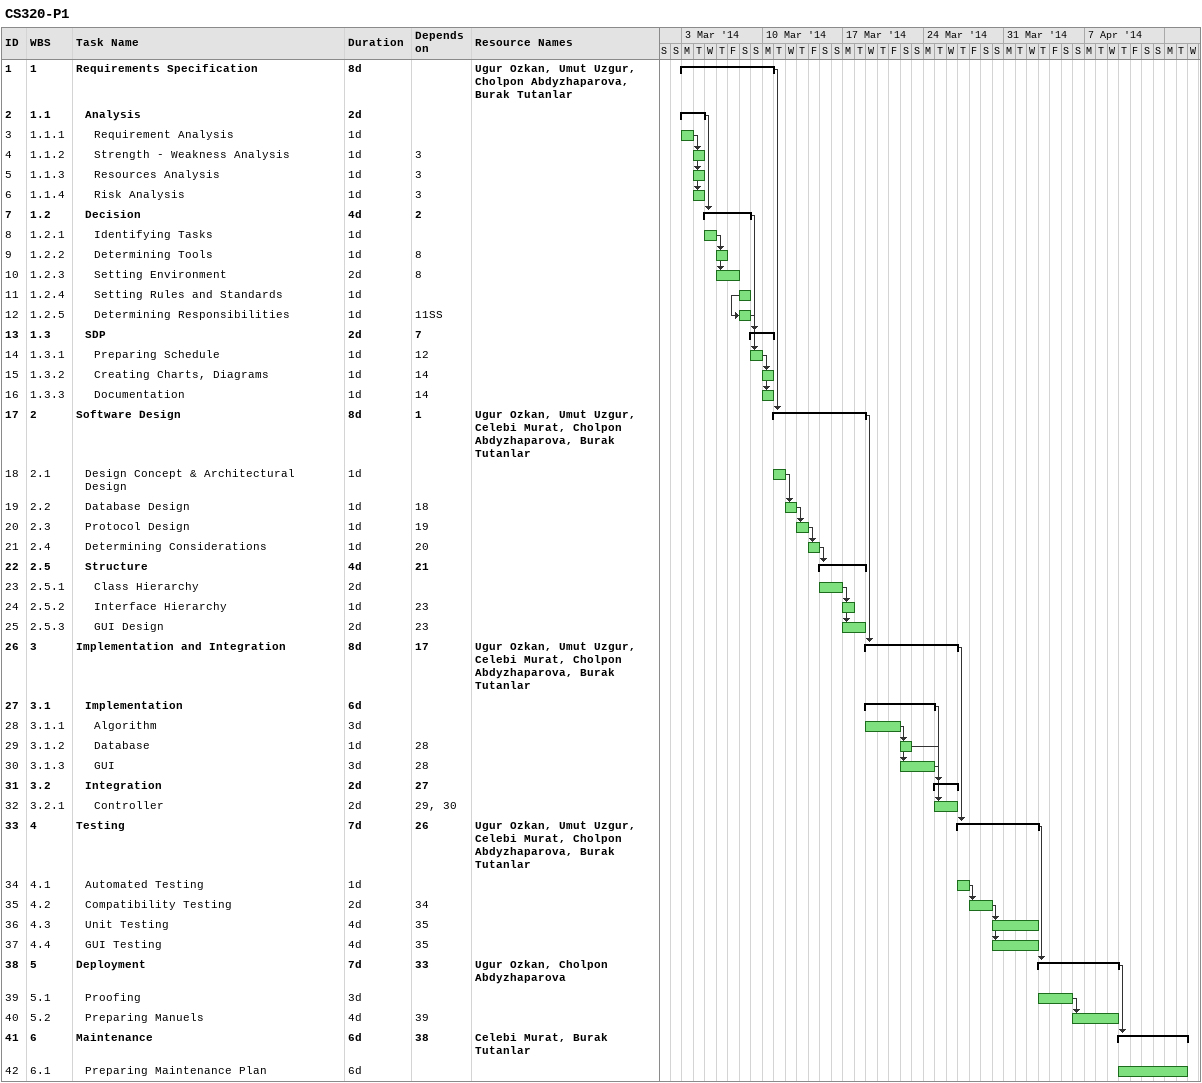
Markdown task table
CS320-P1

| ID | WBS | Task | Duration | Start | Finish | Predecessors | Resources |
|---|---|---|---|---|---|---|---|
| 1 | 1 | **Requirements Specification** | 8d | 2014-03-03 | 2014-03-10 |  | Ugur Ozkan, Umut Uzgur, Cholpon Abdyzhaparova, Burak Tutanlar |
| 2 | 1.1 | **Analysis** | 2d | 2014-03-03 | 2014-03-04 |  |  |
| 3 | 1.1.1 | Requirement Analysis | 1d | 2014-03-03 | 2014-03-03 |  |  |
| 4 | 1.1.2 | Strength - Weakness Analysis | 1d | 2014-03-04 | 2014-03-04 | 3 |  |
| 5 | 1.1.3 | Resources Analysis | 1d | 2014-03-04 | 2014-03-04 | 3 |  |
| 6 | 1.1.4 | Risk Analysis | 1d | 2014-03-04 | 2014-03-04 | 3 |  |
| 7 | 1.2 | **Decision** | 4d | 2014-03-05 | 2014-03-08 | 2 |  |
| 8 | 1.2.1 | Identifying Tasks | 1d | 2014-03-05 | 2014-03-05 |  |  |
| 9 | 1.2.2 | Determining Tools | 1d | 2014-03-06 | 2014-03-06 | 8 |  |
| 10 | 1.2.3 | Setting Environment | 2d | 2014-03-06 | 2014-03-07 | 8 |  |
| 11 | 1.2.4 | Setting Rules and Standards | 1d | 2014-03-08 | 2014-03-08 |  |  |
| 12 | 1.2.5 | Determining Responsibilities | 1d | 2014-03-08 | 2014-03-08 | 11SS |  |
| 13 | 1.3 | **SDP** | 2d | 2014-03-09 | 2014-03-10 | 7 |  |
| 14 | 1.3.1 | Preparing Schedule | 1d | 2014-03-09 | 2014-03-09 | 12 |  |
| 15 | 1.3.2 | Creating Charts, Diagrams | 1d | 2014-03-10 | 2014-03-10 | 14 |  |
| 16 | 1.3.3 | Documentation | 1d | 2014-03-10 | 2014-03-10 | 14 |  |
| 17 | 2 | **Software Design** | 8d | 2014-03-11 | 2014-03-18 | 1 | Ugur Ozkan, Umut Uzgur, Celebi Murat, Cholpon Abdyzhaparova, Burak Tutanlar |
| 18 | 2.1 | Design Concept & Architectural Design | 1d | 2014-03-11 | 2014-03-11 |  |  |
| 19 | 2.2 | Database Design | 1d | 2014-03-12 | 2014-03-12 | 18 |  |
| 20 | 2.3 | Protocol Design | 1d | 2014-03-13 | 2014-03-13 | 19 |  |
| 21 | 2.4 | Determining Considerations | 1d | 2014-03-14 | 2014-03-14 | 20 |  |
| 22 | 2.5 | **Structure** | 4d | 2014-03-15 | 2014-03-18 | 21 |  |
| 23 | 2.5.1 | Class Hierarchy | 2d | 2014-03-15 | 2014-03-16 |  |  |
| 24 | 2.5.2 | Interface Hierarchy | 1d | 2014-03-17 | 2014-03-17 | 23 |  |
| 25 | 2.5.3 | GUI Design | 2d | 2014-03-17 | 2014-03-18 | 23 |  |
| 26 | 3 | **Implementation and Integration** | 8d | 2014-03-19 | 2014-03-26 | 17 | Ugur Ozkan, Umut Uzgur, Celebi Murat, Cholpon Abdyzhaparova, Burak Tutanlar |
| 27 | 3.1 | **Implementation** | 6d | 2014-03-19 | 2014-03-24 |  |  |
| 28 | 3.1.1 | Algorithm | 3d | 2014-03-19 | 2014-03-21 |  |  |
| 29 | 3.1.2 | Database | 1d | 2014-03-22 | 2014-03-22 | 28 |  |
| 30 | 3.1.3 | GUI | 3d | 2014-03-22 | 2014-03-24 | 28 |  |
| 31 | 3.2 | **Integration** | 2d | 2014-03-25 | 2014-03-26 | 27 |  |
| 32 | 3.2.1 | Controller | 2d | 2014-03-25 | 2014-03-26 | 29, 30 |  |
| 33 | 4 | **Testing** | 7d | 2014-03-27 | 2014-04-02 | 26 | Ugur Ozkan, Umut Uzgur, Celebi Murat, Cholpon Abdyzhaparova, Burak Tutanlar |
| 34 | 4.1 | Automated Testing | 1d | 2014-03-27 | 2014-03-27 |  |  |
| 35 | 4.2 | Compatibility Testing | 2d | 2014-03-28 | 2014-03-29 | 34 |  |
| 36 | 4.3 | Unit Testing | 4d | 2014-03-30 | 2014-04-02 | 35 |  |
| 37 | 4.4 | GUI Testing | 4d | 2014-03-30 | 2014-04-02 | 35 |  |
| 38 | 5 | **Deployment** | 7d | 2014-04-03 | 2014-04-09 | 33 | Ugur Ozkan, Cholpon Abdyzhaparova |
| 39 | 5.1 | Proofing | 3d | 2014-04-03 | 2014-04-05 |  |  |
| 40 | 5.2 | Preparing Manuels | 4d | 2014-04-06 | 2014-04-09 | 39 |  |
| 41 | 6 | **Maintenance** | 6d | 2014-04-10 | 2014-04-15 | 38 | Celebi Murat, Burak Tutanlar |
| 42 | 6.1 | Preparing Maintenance Plan | 6d | 2014-04-10 | 2014-04-15 |  |  |
